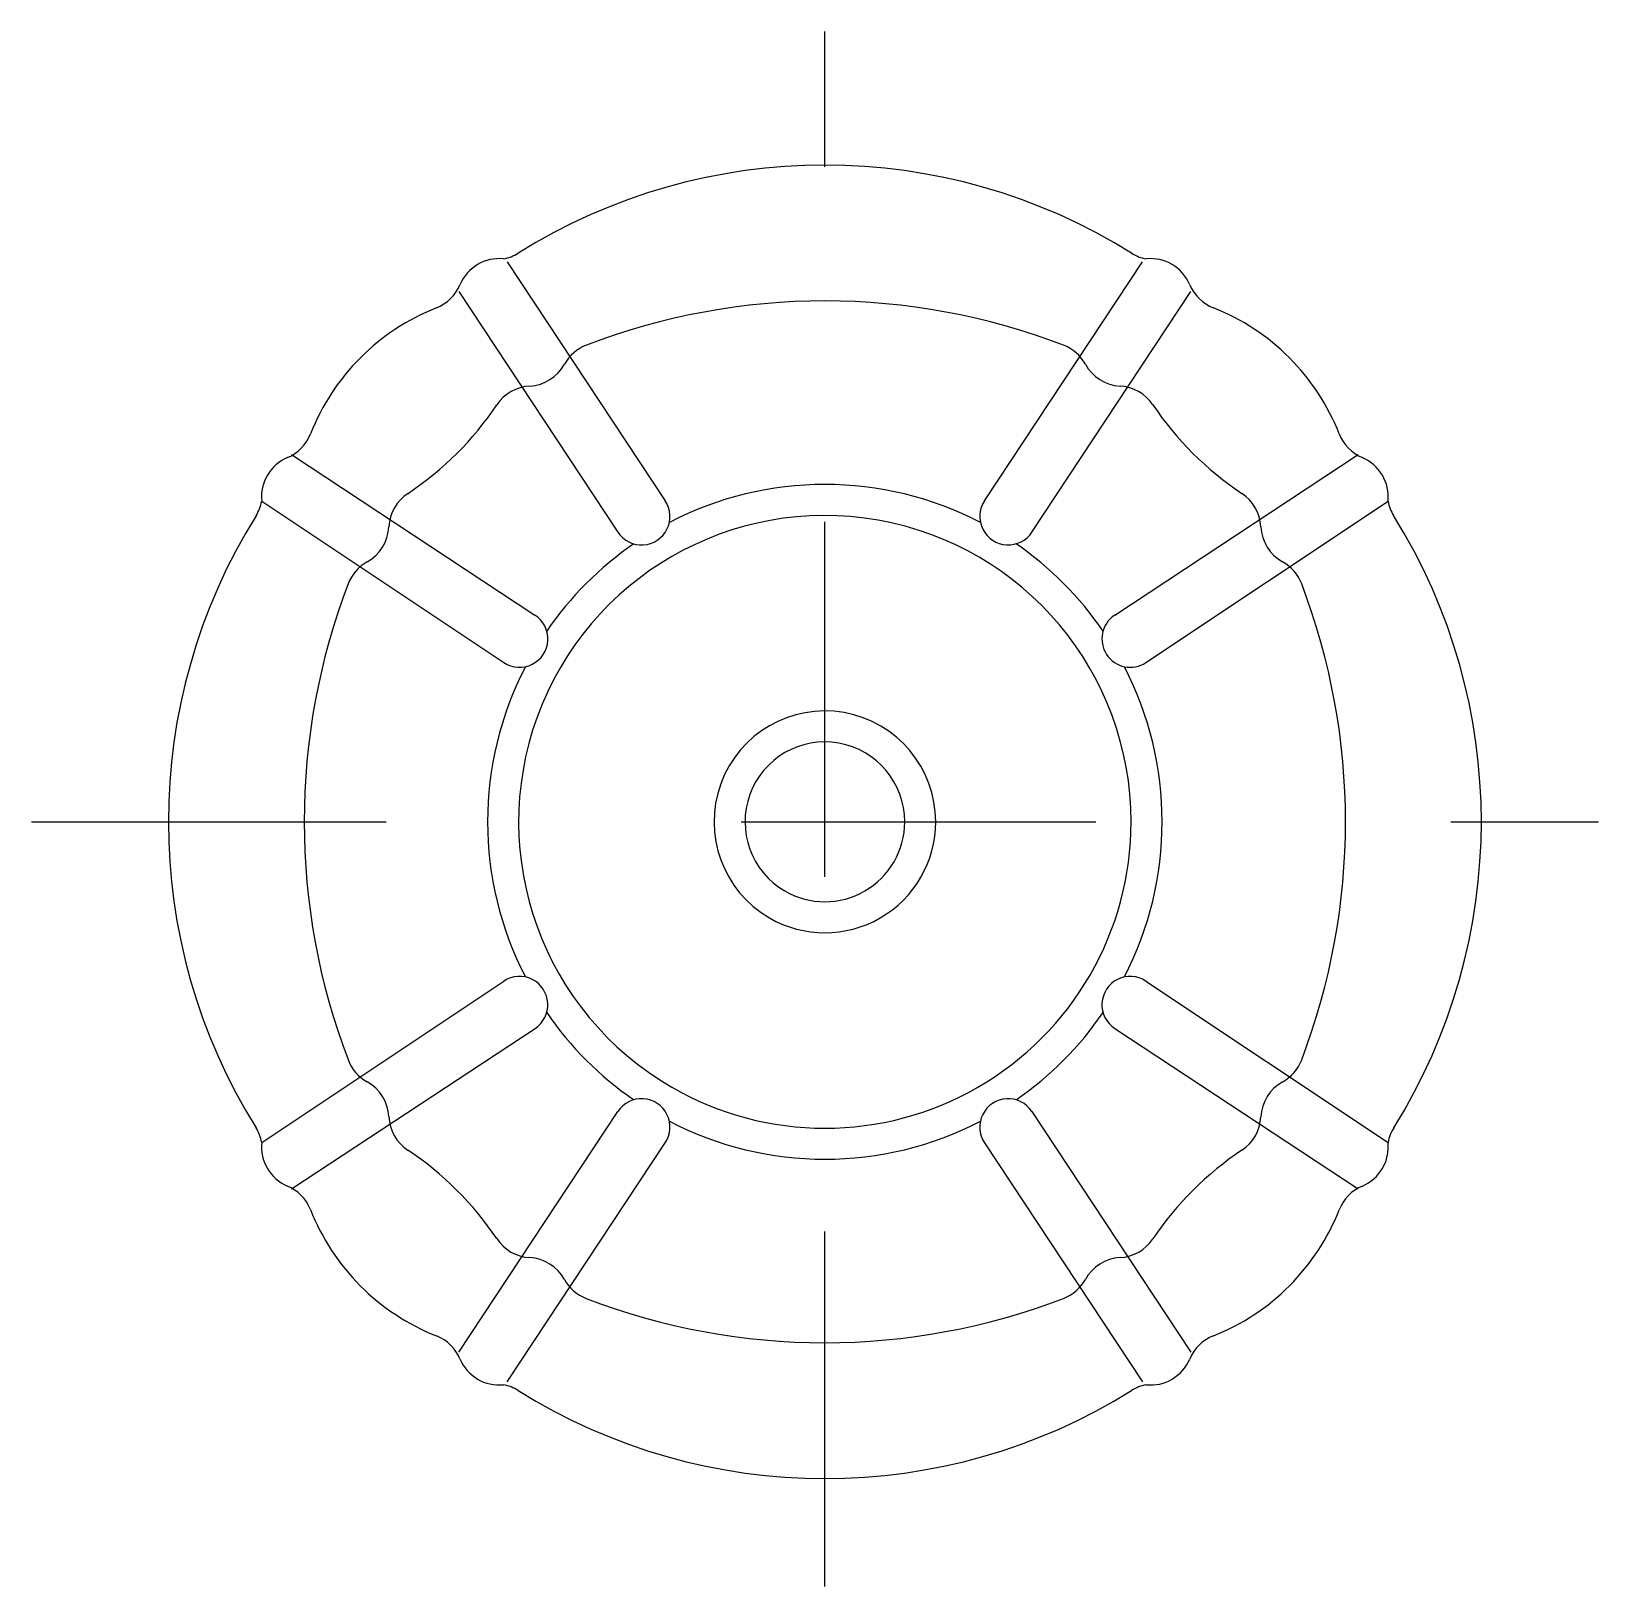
# Model space of a CAD drawing. Extents: x -702.227 to -701.785, y 596.944 to 597.382.
import ezdxf

# ---------------------------------------------------------------- set-up
doc = ezdxf.new("R2010")
doc.units = 0
doc.header["$LTSCALE"] = 0.280578
doc.header["$MEASUREMENT"] = 0
doc.linetypes.add('AXES', pattern=[0.54, 0.3, -0.08, 0.08, -0.08])
doc.linetypes.add('CONTINU', pattern=[0])
doc.layers.get('0').update_dxf_attribs({"linetype": 'CONTINUOUS'})
doc.layers.add('DECA_EIXOS', color=5, linetype='AXES')

msp = doc.modelspace()

# ---------------------------------------------------------------- linework, layer by layer
at = {"linetype": 'CONTINU'}
for points in [[(-701.91712, 597.31987, 0.286946), (-702.09, 597.31987)], [(-702.09409, 597.31826, 0.330242), (-702.10639, 597.31098)], [(-702.09409, 597.31826, 0.093582), (-702.09, 597.31987)], [(-701.91712, 597.31987, 0.092366), (-701.91303, 597.31826)], [(-701.90073, 597.31098, 0.331385), (-701.91303, 597.31826)], [(-702.11304, 597.30447, 0.202108), (-702.10639, 597.31098)], [(-701.90073, 597.31098, 0.201583), (-701.89408, 597.30447)], [(-702.11304, 597.30447, 0.207612), (-702.14849, 597.26902)], [(-701.93634, 597.29395, 0.185289), (-702.07078, 597.29395)], [(-701.85861, 597.26897, 0.207612), (-701.89408, 597.30447)], [(-702.07078, 597.29395, 0.175931), (-702.07697, 597.28858)], [(-701.93015, 597.28858, 0.175932), (-701.93634, 597.29395)], [(-702.08671, 597.28244, 0.25631), (-702.07697, 597.28858)], [(-701.93015, 597.28858, 0.256308), (-701.92038, 597.28243)], [(-702.08671, 597.28244, 0.236976), (-702.09599, 597.27715)], [(-701.91113, 597.27715, 0.234024), (-701.92038, 597.28243)], [(-702.12103, 597.25221, 0.098279), (-702.09599, 597.27715)], [(-701.91113, 597.27715, 0.098278), (-701.88608, 597.2522)], [(-702.15501, 597.26229, 0.204126), (-702.14849, 597.26902)], [(-701.85861, 597.26897, 0.203216), (-701.85211, 597.26229)], [(-702.15501, 597.26229, 0.330257), (-702.16227, 597.24998)], [(-701.84485, 597.24998, 0.330247), (-701.85211, 597.26229)], [(-701.95973, 597.24401, 0.244357), (-702.04739, 597.24401)], [(-702.16386, 597.24591, 0.092414), (-702.16227, 597.24998)], [(-702.12103, 597.25221, 0.24085), (-702.12643, 597.24277)], [(-702.06189, 597.24126, 1.001625), (-702.04856, 597.2501)], [(-701.95857, 597.25008, 1.00375), (-701.94519, 597.24131)], [(-701.88069, 597.24277, 0.239856), (-701.88608, 597.2522)], [(-701.84485, 597.24998, 0.092416), (-701.84327, 597.24593)], [(-702.16386, 597.24591, 0.286402), (-702.16388, 597.07347)], [(-701.84324, 597.07347, 0.286478), (-701.84327, 597.24593)], [(-702.13253, 597.23292, 0.258397), (-702.12643, 597.24277)], [(-701.88069, 597.24277, 0.258399), (-701.87455, 597.2329)], [(-702.05743, 597.23798, 0.092031), (-702.08195, 597.21343)], [(-701.92517, 597.21343, 0.09203), (-701.94969, 597.23798)], [(-702.13253, 597.23292, 0.178419), (-702.13793, 597.2267)], [(-701.86919, 597.2267, 0.176439), (-701.87455, 597.2329)], [(-702.13793, 597.2267, 0.184369), (-702.13795, 597.0927)], [(-701.86919, 597.09265, 0.184369), (-701.86919, 597.2267)], [(-702.09403, 597.20453, 1.004512), (-702.08529, 597.21793)], [(-701.92189, 597.21789, 1), (-701.91309, 597.20453)], [(-702.08796, 597.20338, 0.243583), (-702.08796, 597.11596)], [(-701.91916, 597.11596, 0.243582), (-701.91916, 597.20338)], [(-702.08523, 597.10146, 1.000014), (-702.09403, 597.11482)], [(-701.91309, 597.11482, 1.00002), (-701.92189, 597.10146)], [(-702.08195, 597.10592, 0.092032), (-702.05743, 597.08137)], [(-701.94969, 597.08137, 0.09203), (-701.92517, 597.10592)], [(-702.13795, 597.0927, 0.178219), (-702.13257, 597.08645)], [(-701.87453, 597.08646, 0.17493), (-701.86919, 597.09265)], [(-702.12644, 597.07663, 0.258397), (-702.13257, 597.08645)], [(-701.87453, 597.08646, 0.259813), (-701.88069, 597.07654)], [(-702.04855, 597.06926, 1.000011), (-702.06189, 597.07809)], [(-701.94523, 597.07809, 1.000026), (-701.95857, 597.06926)], [(-702.16227, 597.06937, 0.092419), (-702.16388, 597.07347)], [(-702.12644, 597.07663, 0.240482), (-702.1211, 597.06718)], [(-702.04739, 597.07534, 0.244357), (-701.95973, 597.07534)], [(-701.88602, 597.06718, 0.237741), (-701.88069, 597.07654)], [(-701.84324, 597.07347, 0.092418), (-701.84485, 597.06937)], [(-702.16227, 597.06937, 0.331598), (-702.15501, 597.05706)], [(-701.85208, 597.05707, 0.330243), (-701.84485, 597.06937)], [(-702.09604, 597.04227, 0.098279), (-702.1211, 597.06718)], [(-701.88602, 597.06718, 0.098278), (-701.91112, 597.04222)], [(-702.14855, 597.05049, 0.201587), (-702.15501, 597.05706)], [(-701.85208, 597.05707, 0.203263), (-701.8586, 597.0504)], [(-702.14855, 597.05049, 0.208199), (-702.11299, 597.01485)], [(-701.89408, 597.01487, 0.207612), (-701.8586, 597.0504)], [(-702.09604, 597.04227, 0.236852), (-702.08674, 597.03691)], [(-701.92038, 597.03691, 0.235224), (-701.91112, 597.04222)], [(-702.07697, 597.03077, 0.25631), (-702.08674, 597.03691)], [(-701.92038, 597.03691, 0.256302), (-701.93015, 597.03077)], [(-702.07697, 597.03077, 0.175929), (-702.07082, 597.02541)], [(-701.93634, 597.0254, 0.175935), (-701.93015, 597.03077)], [(-702.07082, 597.02541, 0.185394), (-701.93634, 597.0254)], [(-702.10639, 597.00837, 0.201588), (-702.11299, 597.01485)], [(-701.89408, 597.01487, 0.203879), (-701.90074, 597.00833)], [(-702.10639, 597.00837, 0.331428), (-702.09409, 597.00109)], [(-701.91303, 597.00109, 0.330249), (-701.90074, 597.00833)], [(-702.09, 596.99948, 0.09237), (-702.09409, 597.00109)], [(-702.09, 596.99948, 0.287021), (-701.91712, 596.99948)], [(-701.91303, 597.00109, 0.092365), (-701.91712, 596.99948)]]:
    msp.add_lwpolyline(points, format="xyb", dxfattribs=at)
for points in [[(-702.09309, 597.31743), (-702.04856, 597.2501)], [(-701.95857, 597.25008), (-701.91403, 597.31743)], [(-702.10671, 597.30903), (-702.06189, 597.24126)], [(-701.94519, 597.24131), (-701.90041, 597.30903)], [(-702.15383, 597.26311), (-702.08529, 597.21793)], [(-701.92189, 597.21789), (-701.85329, 597.26311)], [(-702.16227, 597.24998), (-702.09403, 597.20453)], [(-701.91309, 597.20453), (-701.84485, 597.24998)], [(-702.16227, 597.06937), (-702.09403, 597.11482)], [(-701.91309, 597.11482), (-701.84485, 597.06937)], [(-702.15383, 597.05624), (-702.08523, 597.10146)], [(-701.92189, 597.10146), (-701.85329, 597.05624)], [(-702.10671, 597.01032), (-702.06189, 597.07809)], [(-701.94523, 597.07809), (-701.90041, 597.01032)], [(-702.09309, 597.00192), (-702.04855, 597.06926)], [(-701.95857, 597.06926), (-701.91403, 597.00192)]]:
    msp.add_lwpolyline(points, dxfattribs=at)
for points in [[(-701.91726, 597.15967, 1.732051), (-702.04671, 597.08493, 0.57735)], [(-701.97232, 597.15967, 1.732053), (-702.01918, 597.13262, 0.577349)], [(-701.98106, 597.15967, 1.732043), (-702.01481, 597.14019, 0.577353)]]:
    msp.add_lwpolyline(points, format="xyb", close=True, dxfattribs=at)
at = {"layer": 'DECA_EIXOS'}
for points in [[(-702.00356, 596.94422), (-702.00356, 597.38235)], [(-702.22719, 597.15967), (-701.7855, 597.15967)]]:
    msp.add_lwpolyline(points, dxfattribs=at)

doc.saveas('drawing.dxf')
